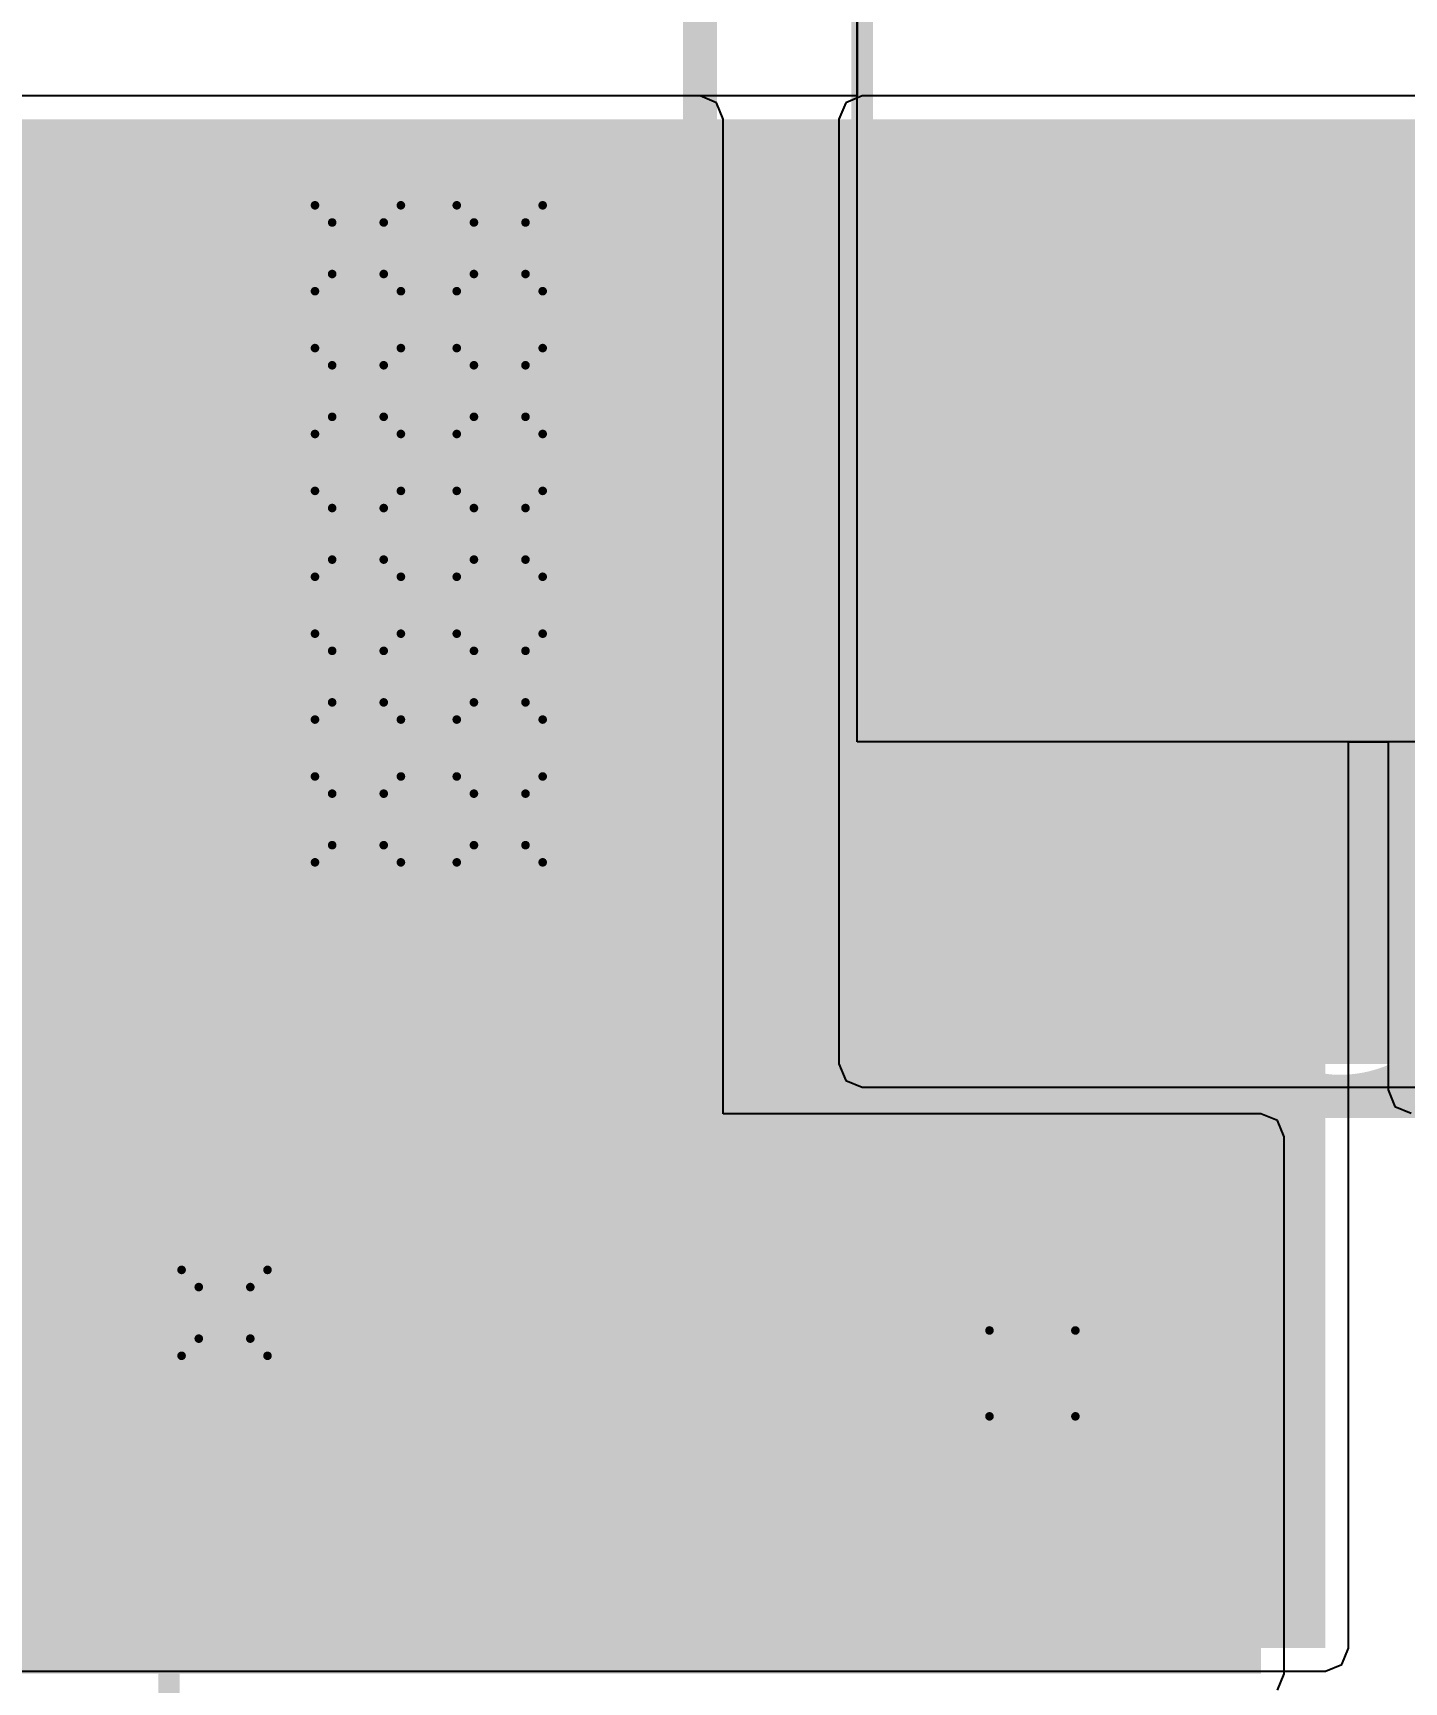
# Model space of a CAD drawing. Header units: inches. Extents: x -0.3 to 9.9, y -0.4 to 5.
# Drawn here: x 0.2132 to 0.5323, y 0.1761 to 0.5601 of the extents above; entities that cross this region are included whole.
import ezdxf

# ---------------------------------------------------------------- set-up
doc = ezdxf.new("R2010")
doc.units = ezdxf.units.IN
doc.header["$MEASUREMENT"] = 0
for name, color, linetype in [('Bottom Layer', 5, 'Continuous'), ('Bottom Solder', 6, 'Continuous'), ('Drill Drawing', 1, 'Continuous'), ('Multi-Layer', 9, 'Continuous'), ('Pad Holes', 156, 'Continuous'), ('Top Layer', 1, 'Continuous'), ('Top Overlay', 2, 'Continuous'), ('Top Paste', 8, 'Continuous'), ('Top Solder', 216, 'Continuous'), ('Via Holes', 16, 'Continuous')]:
    doc.layers.add(name, color=color, linetype=linetype)
doc.styles.add('Arial_Bold', font='', dxfattribs={"height": 0.2})
doc.styles.get('Arial_Bold').set_extended_font_data('Arial', bold=True)

# ---------------------------------------------------------------- blocks, each defined once
blk = doc.blocks.new('HA0200500000G_11')
at = {"layer": 'Bottom Layer'}
h = blk.add_hatch(color=5, dxfattribs=at)
edge = h.paths.add_edge_path()
edge.add_arc((-0.1, 0.15), 0.05118, 0, 360)
at = {"layer": 'Bottom Solder'}
h = blk.add_hatch(color=6, dxfattribs=at)
edge = h.paths.add_edge_path()
edge.add_arc((-0.1, 0.15), 0.05518, 0, 360)
at = {"layer": 'Multi-Layer'}
h = blk.add_hatch(color=9, dxfattribs=at)
edge = h.paths.add_edge_path()
edge.add_arc((-0.1, 0.15), 0.05118, 0, 360)
at = {"layer": 'Pad Holes'}
h = blk.add_hatch(color=7, dxfattribs=at)
edge = h.paths.add_edge_path()
edge.add_arc((-0.1, 0.15), 0.02559, 0, 360)
at = {"layer": 'Top Layer'}
h = blk.add_hatch(color=1, dxfattribs=at)
edge = h.paths.add_edge_path()
edge.add_arc((-0.1, 0.15), 0.05118, 0, 360)
at = {"layer": 'Top Solder'}
h = blk.add_hatch(color=216, dxfattribs=at)
edge = h.paths.add_edge_path()
edge.add_arc((-0.1, 0.15), 0.05518, 0, 360)
at = {"layer": 'Top Overlay'}
for points in [[(-0.301, 0.212, 0.005, 0.005, 0), (0.203, 0.212, 0.005, 0.005, 0)], [(-0.301, -0.21, 0.005, 0.005, 0), (-0.301, 0.212, 0.005, 0.005, 0)]]:
    blk.add_lwpolyline(points, format="xyseb", dxfattribs=at)
blk.add_lwpolyline([(-0.30225, 0.212, 0.0025, 0.0025, 1), (-0.29975, 0.212, 0.0025, 0.0025, 1)], format="xyseb", close=True, dxfattribs=at)
blk.add_lwpolyline([(-0.30225, 0.212, 0.0025, 0.0025, 1), (-0.29975, 0.212, 0.0025, 0.0025, 1)], format="xyseb", close=True, dxfattribs=at)
blk = doc.blocks.new('25SVPF47M_34')
at = {"layer": 'Top Layer'}
for points in [[(-0.04134, -0.0315), (-0.17913, -0.0315), (-0.17913, 0.0315), (-0.04134, 0.0315)], [(0.17913, -0.0315), (0.04134, -0.0315), (0.04134, 0.0315), (0.17913, 0.0315)]]:
    blk.add_hatch(color=1, dxfattribs=at).paths.add_polyline_path(points)
at = {"layer": 'Top Paste'}
for points in [[(-0.04134, -0.0315), (-0.17913, -0.0315), (-0.17913, 0.0315), (-0.04134, 0.0315)], [(0.17913, -0.0315), (0.04134, -0.0315), (0.04134, 0.0315), (0.17913, 0.0315)]]:
    blk.add_hatch(color=8, dxfattribs=at).paths.add_polyline_path(points)
at = {"layer": 'Top Solder'}
for points in [[(-0.03734, -0.0355), (-0.18313, -0.0355), (-0.18313, 0.0355), (-0.03734, 0.0355)], [(0.18313, -0.0355), (0.03734, -0.0355), (0.03734, 0.0355), (0.18313, 0.0355)]]:
    blk.add_hatch(color=216, dxfattribs=at).paths.add_polyline_path(points)
at = {"layer": 'Top Overlay'}
for points in [[(-0.09449, 0.13386, 0.00787, 0.00787, 0), (-0.13386, 0.09449, 0.00787, 0.00787, 0)], [(-0.09449, 0.13386, 0.00787, 0.00787, 0), (0.13386, 0.13386, 0.00787, 0.00787, 0)], [(0.13386, 0.13386, 0.00787, 0.00787, 0), (0.13386, 0.04626, 0.00787, 0.00787, 0)], [(-0.13386, 0.09449, 0.00787, 0.00787, 0), (-0.13386, 0.04626, 0.00787, 0.00787, 0)], [(-0.153, 0.064, 0.005, 0.005, 0), (-0.153, 0.043, 0.005, 0.005, 0)], [(-0.162, 0.053, 0.005, 0.005, 0), (-0.144, 0.053, 0.005, 0.005, 0)], [(-0.13386, -0.04626, 0.00787, 0.00787, 0), (-0.13386, -0.09449, 0.00787, 0.00787, 0)], [(0.13386, -0.04626, 0.00787, 0.00787, 0), (0.13386, -0.13386, 0.00787, 0.00787, 0)], [(-0.13386, -0.09449, 0.00787, 0.00787, 0), (-0.09449, -0.13386, 0.00787, 0.00787, 0)], [(-0.09449, -0.13386, 0.00787, 0.00787, 0), (0.13386, -0.13386, 0.00787, 0.00787, 0)]]:
    blk.add_lwpolyline(points, format="xyseb", dxfattribs=at)
for points in [[(-0.09646, 0.13386, 0.00394, 0.00394, 1), (-0.09252, 0.13386, 0.00394, 0.00394, 1)], [(-0.09646, 0.13386, 0.00394, 0.00394, 1), (-0.09252, 0.13386, 0.00394, 0.00394, 1)], [(0.13189, 0.13386, 0.00394, 0.00394, 1), (0.13583, 0.13386, 0.00394, 0.00394, 1)], [(0.13189, 0.13386, 0.00394, 0.00394, 1), (0.13583, 0.13386, 0.00394, 0.00394, 1)], [(-0.13583, 0.09449, 0.00394, 0.00394, 1), (-0.13189, 0.09449, 0.00394, 0.00394, 1)], [(-0.13583, 0.09449, 0.00394, 0.00394, 1), (-0.13189, 0.09449, 0.00394, 0.00394, 1)], [(-0.15425, 0.064, 0.0025, 0.0025, 1), (-0.15175, 0.064, 0.0025, 0.0025, 1)], [(-0.16325, 0.053, 0.0025, 0.0025, 1), (-0.16075, 0.053, 0.0025, 0.0025, 1)], [(-0.14525, 0.053, 0.0025, 0.0025, 1), (-0.14275, 0.053, 0.0025, 0.0025, 1)], [(-0.13583, 0.04626, 0.00394, 0.00394, 1), (-0.13189, 0.04626, 0.00394, 0.00394, 1)], [(0.13189, 0.04626, 0.00394, 0.00394, 1), (0.13583, 0.04626, 0.00394, 0.00394, 1)], [(-0.15425, 0.043, 0.0025, 0.0025, 1), (-0.15175, 0.043, 0.0025, 0.0025, 1)], [(-0.13583, -0.04626, 0.00394, 0.00394, 1), (-0.13189, -0.04626, 0.00394, 0.00394, 1)], [(0.13189, -0.04626, 0.00394, 0.00394, 1), (0.13583, -0.04626, 0.00394, 0.00394, 1)], [(-0.13583, -0.09449, 0.00394, 0.00394, 1), (-0.13189, -0.09449, 0.00394, 0.00394, 1)], [(-0.13583, -0.09449, 0.00394, 0.00394, 1), (-0.13189, -0.09449, 0.00394, 0.00394, 1)], [(-0.09646, -0.13386, 0.00394, 0.00394, 1), (-0.09252, -0.13386, 0.00394, 0.00394, 1)], [(-0.09646, -0.13386, 0.00394, 0.00394, 1), (-0.09252, -0.13386, 0.00394, 0.00394, 1)], [(0.13189, -0.13386, 0.00394, 0.00394, 1), (0.13583, -0.13386, 0.00394, 0.00394, 1)], [(0.13189, -0.13386, 0.00394, 0.00394, 1), (0.13583, -0.13386, 0.00394, 0.00394, 1)]]:
    blk.add_lwpolyline(points, format="xyseb", close=True, dxfattribs=at)
blk = doc.blocks.new('LED_0603_39')
at = {"layer": 'Top Layer'}
for points in [[(-0.03937, 0.01969), (-0.01969, 0.01969), (-0.01969, -0.01969), (-0.03937, -0.01969)], [(0.01969, 0.01969), (0.03937, 0.01969), (0.03937, -0.01969), (0.01969, -0.01969)]]:
    blk.add_hatch(color=1, dxfattribs=at).paths.add_polyline_path(points)
at = {"layer": 'Top Overlay'}
blk.add_hatch(color=2, dxfattribs=at).paths.add_polyline_path([(0.044, -0.026), (0.069, -0.026), (0.069, 0.026), (0.044, 0.026)])
at = {"layer": 'Top Paste'}
for points in [[(-0.03937, 0.01969), (-0.01969, 0.01969), (-0.01969, -0.01969), (-0.03937, -0.01969)], [(0.01969, 0.01969), (0.03937, 0.01969), (0.03937, -0.01969), (0.01969, -0.01969)]]:
    blk.add_hatch(color=8, dxfattribs=at).paths.add_polyline_path(points)
at = {"layer": 'Top Solder'}
for points in [[(-0.04337, 0.02369), (-0.01569, 0.02369), (-0.01569, -0.02369), (-0.04337, -0.02369)], [(0.01569, 0.02369), (0.04337, 0.02369), (0.04337, -0.02369), (0.01569, -0.02369)]]:
    blk.add_hatch(color=216, dxfattribs=at).paths.add_polyline_path(points)
at = {"layer": 'Top Overlay'}
for points in [[(-0.044, 0.024, 0.005, 0.005, 0), (-0.044, -0.024, 0.005, 0.005, 0)], [(-0.017, 0.024, 0.005, 0.005, 0), (-0.044, 0.024, 0.005, 0.005, 0)], [(0.044, 0.024, 0.005, 0.005, 0), (0.017, 0.024, 0.005, 0.005, 0)], [(0.044, 0.024, 0.005, 0.005, 0), (0.044, -0.024, 0.005, 0.005, 0)], [(-0.017, -0.024, 0.005, 0.005, 0), (-0.044, -0.024, 0.005, 0.005, 0)], [(0.044, -0.024, 0.005, 0.005, 0), (0.017, -0.024, 0.005, 0.005, 0)]]:
    blk.add_lwpolyline(points, format="xyseb", dxfattribs=at)
for points in [[(-0.04525, 0.024, 0.0025, 0.0025, 1), (-0.04275, 0.024, 0.0025, 0.0025, 1)], [(-0.04525, 0.024, 0.0025, 0.0025, 1), (-0.04275, 0.024, 0.0025, 0.0025, 1)], [(-0.01825, 0.024, 0.0025, 0.0025, 1), (-0.01575, 0.024, 0.0025, 0.0025, 1)], [(0.01575, 0.024, 0.0025, 0.0025, 1), (0.01825, 0.024, 0.0025, 0.0025, 1)], [(0.04275, 0.024, 0.0025, 0.0025, 1), (0.04525, 0.024, 0.0025, 0.0025, 1)], [(0.04275, 0.024, 0.0025, 0.0025, 1), (0.04525, 0.024, 0.0025, 0.0025, 1)], [(-0.04525, -0.024, 0.0025, 0.0025, 1), (-0.04275, -0.024, 0.0025, 0.0025, 1)], [(-0.04525, -0.024, 0.0025, 0.0025, 1), (-0.04275, -0.024, 0.0025, 0.0025, 1)], [(-0.01825, -0.024, 0.0025, 0.0025, 1), (-0.01575, -0.024, 0.0025, 0.0025, 1)], [(0.01575, -0.024, 0.0025, 0.0025, 1), (0.01825, -0.024, 0.0025, 0.0025, 1)], [(0.04275, -0.024, 0.0025, 0.0025, 1), (0.04525, -0.024, 0.0025, 0.0025, 1)], [(0.04275, -0.024, 0.0025, 0.0025, 1), (0.04525, -0.024, 0.0025, 0.0025, 1)]]:
    blk.add_lwpolyline(points, format="xyseb", close=True, dxfattribs=at)
at = {"layer": 'Top Overlay', "style": 'Arial_Bold'}
blk.add_text('LED1', height=0.06, rotation=-180, dxfattribs=at).set_placement((-0.04608, 0.02426))
blk = doc.blocks.new('SMRH74_220MT_120')
at = {"layer": 'Top Layer'}
for points in [[(-0.16535, 0.04921), (-0.08661, 0.04921), (-0.08661, -0.04921), (-0.16535, -0.04921)], [(0.08661, 0.04921), (0.16535, 0.04921), (0.16535, -0.04921), (0.08661, -0.04921)]]:
    blk.add_hatch(color=1, dxfattribs=at).paths.add_polyline_path(points)
at = {"layer": 'Top Paste'}
for points in [[(-0.16535, 0.04921), (-0.08661, 0.04921), (-0.08661, -0.04921), (-0.16535, -0.04921)], [(0.08661, 0.04921), (0.16535, 0.04921), (0.16535, -0.04921), (0.08661, -0.04921)]]:
    blk.add_hatch(color=8, dxfattribs=at).paths.add_polyline_path(points)
at = {"layer": 'Top Solder'}
for points in [[(-0.16935, 0.05321), (-0.08261, 0.05321), (-0.08261, -0.05321), (-0.16935, -0.05321)], [(0.08261, 0.05321), (0.16935, 0.05321), (0.16935, -0.05321), (0.08261, -0.05321)]]:
    blk.add_hatch(color=216, dxfattribs=at).paths.add_polyline_path(points)
at = {"layer": 'Top Overlay'}
for points in [[(-0.14764, 0.14764, 0.005, 0.005, 0), (-0.14764, 0.05736, 0.005, 0.005, 0)], [(-0.14764, 0.14764, 0.005, 0.005, 0), (0.14764, 0.14764, 0.005, 0.005, 0)], [(0.14764, 0.14764, 0.005, 0.005, 0), (0.14764, 0.05736, 0.005, 0.005, 0)], [(-0.14764, -0.05736, 0.005, 0.005, 0), (-0.14764, -0.14764, 0.005, 0.005, 0)], [(0.14764, -0.05736, 0.005, 0.005, 0), (0.14764, -0.14764, 0.005, 0.005, 0)], [(-0.14764, -0.14764, 0.005, 0.005, 0), (0.14764, -0.14764, 0.005, 0.005, 0)]]:
    blk.add_lwpolyline(points, format="xyseb", dxfattribs=at)
for points in [[(-0.14889, 0.14764, 0.0025, 0.0025, 1), (-0.14639, 0.14764, 0.0025, 0.0025, 1)], [(-0.14889, 0.14764, 0.0025, 0.0025, 1), (-0.14639, 0.14764, 0.0025, 0.0025, 1)], [(0.14639, 0.14764, 0.0025, 0.0025, 1), (0.14889, 0.14764, 0.0025, 0.0025, 1)], [(0.14639, 0.14764, 0.0025, 0.0025, 1), (0.14889, 0.14764, 0.0025, 0.0025, 1)], [(-0.14889, 0.05736, 0.0025, 0.0025, 1), (-0.14639, 0.05736, 0.0025, 0.0025, 1)], [(0.14639, 0.05736, 0.0025, 0.0025, 1), (0.14889, 0.05736, 0.0025, 0.0025, 1)], [(-0.14889, -0.05736, 0.0025, 0.0025, 1), (-0.14639, -0.05736, 0.0025, 0.0025, 1)], [(0.14639, -0.05736, 0.0025, 0.0025, 1), (0.14889, -0.05736, 0.0025, 0.0025, 1)], [(-0.14889, -0.14764, 0.0025, 0.0025, 1), (-0.14639, -0.14764, 0.0025, 0.0025, 1)], [(-0.14889, -0.14764, 0.0025, 0.0025, 1), (-0.14639, -0.14764, 0.0025, 0.0025, 1)], [(0.14639, -0.14764, 0.0025, 0.0025, 1), (0.14889, -0.14764, 0.0025, 0.0025, 1)], [(0.14639, -0.14764, 0.0025, 0.0025, 1), (0.14889, -0.14764, 0.0025, 0.0025, 1)]]:
    blk.add_lwpolyline(points, format="xyseb", close=True, dxfattribs=at)

msp = doc.modelspace()

# ---------------------------------------------------------------- hatches: boundary and pattern name
at = {"layer": 'Bottom Layer'}
for points in [[(0.05382, 0.29695), (0.31482, 0.29695), (0.31482, 0.54), (0.05382, 0.54)], [(0.14782, 0.41695), (0.78082, 0.41695), (0.78082, 0.54), (0.14782, 0.54)], [(0.05382, 0.184), (0.514, 0.184), (0.514, 0.42195), (0.05382, 0.42195)]]:
    msp.add_hatch(color=5, dxfattribs=at).paths.add_polyline_path(points)
h = msp.add_hatch(color=5, dxfattribs=at)
edge = h.paths.add_edge_path()
edge.add_arc((0.28882, 0.50995), 0.01181, 0, 360)
h = msp.add_hatch(color=5, dxfattribs=at)
edge = h.paths.add_edge_path()
edge.add_arc((0.32182, 0.50995), 0.01181, 0, 360)
h = msp.add_hatch(color=5, dxfattribs=at)
edge = h.paths.add_edge_path()
edge.add_arc((0.28882, 0.4767), 0.01181, 0, 360)
h = msp.add_hatch(color=5, dxfattribs=at)
edge = h.paths.add_edge_path()
edge.add_arc((0.32182, 0.4767), 0.01181, 0, 360)
h = msp.add_hatch(color=5, dxfattribs=at)
edge = h.paths.add_edge_path()
edge.add_arc((0.28882, 0.44345), 0.01181, 0, 360)
h = msp.add_hatch(color=5, dxfattribs=at)
edge = h.paths.add_edge_path()
edge.add_arc((0.32182, 0.44345), 0.01181, 0, 360)
h = msp.add_hatch(color=5, dxfattribs=at)
edge = h.paths.add_edge_path()
edge.add_arc((0.28882, 0.4102), 0.01181, 0, 360)
h = msp.add_hatch(color=5, dxfattribs=at)
edge = h.paths.add_edge_path()
edge.add_arc((0.32182, 0.4102), 0.01181, 0, 360)
h = msp.add_hatch(color=5, dxfattribs=at)
edge = h.paths.add_edge_path()
edge.add_arc((0.28882, 0.37695), 0.01181, 0, 360)
h = msp.add_hatch(color=5, dxfattribs=at)
edge = h.paths.add_edge_path()
edge.add_arc((0.32182, 0.37695), 0.01181, 0, 360)
h = msp.add_hatch(color=5, dxfattribs=at)
edge = h.paths.add_edge_path()
edge.add_arc((0.25777, 0.26205), 0.01181, 0, 360)
at = {"layer": 'Bottom Solder'}
h = msp.add_hatch(color=6, dxfattribs=at)
edge = h.paths.add_edge_path()
edge.add_arc((0.28882, 0.50995), 0.00591, 0, 360)
h = msp.add_hatch(color=6, dxfattribs=at)
edge = h.paths.add_edge_path()
edge.add_arc((0.32182, 0.50995), 0.00591, 0, 360)
h = msp.add_hatch(color=6, dxfattribs=at)
edge = h.paths.add_edge_path()
edge.add_arc((0.28882, 0.4767), 0.00591, 0, 360)
h = msp.add_hatch(color=6, dxfattribs=at)
edge = h.paths.add_edge_path()
edge.add_arc((0.32182, 0.4767), 0.00591, 0, 360)
h = msp.add_hatch(color=6, dxfattribs=at)
edge = h.paths.add_edge_path()
edge.add_arc((0.28882, 0.44345), 0.00591, 0, 360)
h = msp.add_hatch(color=6, dxfattribs=at)
edge = h.paths.add_edge_path()
edge.add_arc((0.32182, 0.44345), 0.00591, 0, 360)
h = msp.add_hatch(color=6, dxfattribs=at)
edge = h.paths.add_edge_path()
edge.add_arc((0.28882, 0.4102), 0.00591, 0, 360)
h = msp.add_hatch(color=6, dxfattribs=at)
edge = h.paths.add_edge_path()
edge.add_arc((0.32182, 0.4102), 0.00591, 0, 360)
h = msp.add_hatch(color=6, dxfattribs=at)
edge = h.paths.add_edge_path()
edge.add_arc((0.28882, 0.37695), 0.00591, 0, 360)
h = msp.add_hatch(color=6, dxfattribs=at)
edge = h.paths.add_edge_path()
edge.add_arc((0.32182, 0.37695), 0.00591, 0, 360)
h = msp.add_hatch(color=6, dxfattribs=at)
edge = h.paths.add_edge_path()
edge.add_arc((0.25777, 0.26205), 0.00591, 0, 360)
at = {"layer": 'Top Layer'}
for points in [[(0.091, 0.224), (0.36844, 0.224), (0.36844, 0.54), (0.091, 0.54)], [(0.40618, 0.32), (0.703, 0.32), (0.703, 0.54), (0.40618, 0.54)], [(-0.03, 0.178), (0.499, 0.178), (0.499, 0.303), (-0.03, 0.303)]]:
    msp.add_hatch(color=1, dxfattribs=at).paths.add_polyline_path(points)
h = msp.add_hatch(color=1, dxfattribs=at)
edge = h.paths.add_edge_path()
edge.add_arc((0.28882, 0.50995), 0.01181, 0, 360)
h = msp.add_hatch(color=1, dxfattribs=at)
edge = h.paths.add_edge_path()
edge.add_arc((0.32182, 0.50995), 0.01181, 0, 360)
h = msp.add_hatch(color=1, dxfattribs=at)
edge = h.paths.add_edge_path()
edge.add_arc((0.28882, 0.4767), 0.01181, 0, 360)
h = msp.add_hatch(color=1, dxfattribs=at)
edge = h.paths.add_edge_path()
edge.add_arc((0.32182, 0.4767), 0.01181, 0, 360)
h = msp.add_hatch(color=1, dxfattribs=at)
edge = h.paths.add_edge_path()
edge.add_arc((0.28882, 0.44345), 0.01181, 0, 360)
h = msp.add_hatch(color=1, dxfattribs=at)
edge = h.paths.add_edge_path()
edge.add_arc((0.32182, 0.44345), 0.01181, 0, 360)
h = msp.add_hatch(color=1, dxfattribs=at)
edge = h.paths.add_edge_path()
edge.add_arc((0.28882, 0.4102), 0.01181, 0, 360)
h = msp.add_hatch(color=1, dxfattribs=at)
edge = h.paths.add_edge_path()
edge.add_arc((0.32182, 0.4102), 0.01181, 0, 360)
h = msp.add_hatch(color=1, dxfattribs=at)
edge = h.paths.add_edge_path()
edge.add_arc((0.28882, 0.37695), 0.01181, 0, 360)
h = msp.add_hatch(color=1, dxfattribs=at)
edge = h.paths.add_edge_path()
edge.add_arc((0.32182, 0.37695), 0.01181, 0, 360)
h = msp.add_hatch(color=1, dxfattribs=at)
edge = h.paths.add_edge_path()
edge.add_arc((0.25777, 0.26205), 0.01181, 0, 360)
at = {"layer": 'Top Solder'}
h = msp.add_hatch(color=216, dxfattribs=at)
edge = h.paths.add_edge_path()
edge.add_arc((0.28882, 0.50995), 0.00591, 0, 360)
h = msp.add_hatch(color=216, dxfattribs=at)
edge = h.paths.add_edge_path()
edge.add_arc((0.32182, 0.50995), 0.00591, 0, 360)
h = msp.add_hatch(color=216, dxfattribs=at)
edge = h.paths.add_edge_path()
edge.add_arc((0.28882, 0.4767), 0.00591, 0, 360)
h = msp.add_hatch(color=216, dxfattribs=at)
edge = h.paths.add_edge_path()
edge.add_arc((0.32182, 0.4767), 0.00591, 0, 360)
h = msp.add_hatch(color=216, dxfattribs=at)
edge = h.paths.add_edge_path()
edge.add_arc((0.28882, 0.44345), 0.00591, 0, 360)
h = msp.add_hatch(color=216, dxfattribs=at)
edge = h.paths.add_edge_path()
edge.add_arc((0.32182, 0.44345), 0.00591, 0, 360)
h = msp.add_hatch(color=216, dxfattribs=at)
edge = h.paths.add_edge_path()
edge.add_arc((0.28882, 0.4102), 0.00591, 0, 360)
h = msp.add_hatch(color=216, dxfattribs=at)
edge = h.paths.add_edge_path()
edge.add_arc((0.32182, 0.4102), 0.00591, 0, 360)
h = msp.add_hatch(color=216, dxfattribs=at)
edge = h.paths.add_edge_path()
edge.add_arc((0.28882, 0.37695), 0.00591, 0, 360)
h = msp.add_hatch(color=216, dxfattribs=at)
edge = h.paths.add_edge_path()
edge.add_arc((0.32182, 0.37695), 0.00591, 0, 360)
h = msp.add_hatch(color=216, dxfattribs=at)
edge = h.paths.add_edge_path()
edge.add_arc((0.25777, 0.26205), 0.00591, 0, 360)
at = {"layer": 'Via Holes'}
h = msp.add_hatch(color=7, dxfattribs=at)
edge = h.paths.add_edge_path()
edge.add_arc((0.28882, 0.50995), 0.00591, 0, 360)
h = msp.add_hatch(color=7, dxfattribs=at)
edge = h.paths.add_edge_path()
edge.add_arc((0.32182, 0.50995), 0.00591, 0, 360)
h = msp.add_hatch(color=7, dxfattribs=at)
edge = h.paths.add_edge_path()
edge.add_arc((0.28882, 0.4767), 0.00591, 0, 360)
h = msp.add_hatch(color=7, dxfattribs=at)
edge = h.paths.add_edge_path()
edge.add_arc((0.32182, 0.4767), 0.00591, 0, 360)
h = msp.add_hatch(color=7, dxfattribs=at)
edge = h.paths.add_edge_path()
edge.add_arc((0.28882, 0.44345), 0.00591, 0, 360)
h = msp.add_hatch(color=7, dxfattribs=at)
edge = h.paths.add_edge_path()
edge.add_arc((0.32182, 0.44345), 0.00591, 0, 360)
h = msp.add_hatch(color=7, dxfattribs=at)
edge = h.paths.add_edge_path()
edge.add_arc((0.28882, 0.4102), 0.00591, 0, 360)
h = msp.add_hatch(color=7, dxfattribs=at)
edge = h.paths.add_edge_path()
edge.add_arc((0.32182, 0.4102), 0.00591, 0, 360)
h = msp.add_hatch(color=7, dxfattribs=at)
edge = h.paths.add_edge_path()
edge.add_arc((0.28882, 0.37695), 0.00591, 0, 360)
h = msp.add_hatch(color=7, dxfattribs=at)
edge = h.paths.add_edge_path()
edge.add_arc((0.32182, 0.37695), 0.00591, 0, 360)
h = msp.add_hatch(color=7, dxfattribs=at)
edge = h.paths.add_edge_path()
edge.add_arc((0.25777, 0.26205), 0.00591, 0, 360)

# ---------------------------------------------------------------- linework, layer by layer
at = {"layer": 'Bottom Layer'}
for p, q in [((0.405, 0.395), (0.405, 0.699)), ((0.405, 0.69484), (0.405, 0.54541)), ((0.405, 0.54541), (0.05382, 0.54541)), ((0.705, 0.395), (0.405, 0.395)), ((0.51941, 0.184), (0.51941, 0.395)), ((0.51941, 0.395), (0.52859, 0.395)), ((0.52859, 0.395), (0.52859, 0.31395)), ((0.52859, 0.31395), (0.53017, 0.31012)), ((0.53017, 0.31012), (0.534, 0.30854)), ((0.51783, 0.18017), (0.51941, 0.184)), ((0.05382, 0.17859), (0.514, 0.17859)), ((0.514, 0.17859), (0.51783, 0.18017))]:
    msp.add_line(p, q, dxfattribs=at)
for points in [[(0.24272, 0.262, 0.05, 0.05, 0), (0.25677, 0.24795, 0.05, 0.05, 0)], [(0.25677, 0.24795, 0.05, 0.05, 0), (0.44382, 0.24795, 0.05, 0.05, 0)], [(0.44382, 0.24795, 0.05, 0.05, 0), (0.44482, 0.24695, 0.05, 0.05, 0)], [(0.44482, 0.24695, 0.04, 0.04, 0), (0.44582, 0.24795, 0.04, 0.04, 0)]]:
    msp.add_lwpolyline(points, format="xyseb", dxfattribs=at)
for points in [[(0.23022, 0.262, 0.025, 0.025, 1), (0.25522, 0.262, 0.025, 0.025, 1)], [(0.24427, 0.24795, 0.025, 0.025, 1), (0.26927, 0.24795, 0.025, 0.025, 1)], [(0.24427, 0.24795, 0.025, 0.025, 1), (0.26927, 0.24795, 0.025, 0.025, 1)], [(0.43132, 0.24795, 0.025, 0.025, 1), (0.45632, 0.24795, 0.025, 0.025, 1)], [(0.43132, 0.24795, 0.025, 0.025, 1), (0.45632, 0.24795, 0.025, 0.025, 1)], [(0.43232, 0.24695, 0.025, 0.025, 1), (0.45732, 0.24695, 0.025, 0.025, 1)], [(0.43482, 0.24695, 0.02, 0.02, 1), (0.45482, 0.24695, 0.02, 0.02, 1)], [(0.43582, 0.24795, 0.02, 0.02, 1), (0.45582, 0.24795, 0.02, 0.02, 1)]]:
    msp.add_lwpolyline(points, format="xyseb", close=True, dxfattribs=at)
at = {"layer": 'Drill Drawing'}
for points in [[(0.27882, 0.51995, 0.002, 0.002, 0), (0.29882, 0.51995, 0.002, 0.002, 0)], [(0.27882, 0.49995, 0.002, 0.002, 0), (0.27882, 0.51995, 0.002, 0.002, 0)], [(0.29882, 0.49995, 0.002, 0.002, 0), (0.29882, 0.51995, 0.002, 0.002, 0)], [(0.31182, 0.51995, 0.002, 0.002, 0), (0.33182, 0.51995, 0.002, 0.002, 0)], [(0.31182, 0.49995, 0.002, 0.002, 0), (0.31182, 0.51995, 0.002, 0.002, 0)], [(0.33182, 0.49995, 0.002, 0.002, 0), (0.33182, 0.51995, 0.002, 0.002, 0)], [(0.28282, 0.51595, 0.002, 0.002, 0), (0.29482, 0.51595, 0.002, 0.002, 0)], [(0.28282, 0.50395, 0.002, 0.002, 0), (0.28282, 0.51595, 0.002, 0.002, 0)], [(0.29482, 0.50395, 0.002, 0.002, 0), (0.29482, 0.51595, 0.002, 0.002, 0)], [(0.31582, 0.51595, 0.002, 0.002, 0), (0.32782, 0.51595, 0.002, 0.002, 0)], [(0.31582, 0.50395, 0.002, 0.002, 0), (0.31582, 0.51595, 0.002, 0.002, 0)], [(0.32782, 0.50395, 0.002, 0.002, 0), (0.32782, 0.51595, 0.002, 0.002, 0)], [(0.28282, 0.50395, 0.002, 0.002, 0), (0.29482, 0.50395, 0.002, 0.002, 0)], [(0.31582, 0.50395, 0.002, 0.002, 0), (0.32782, 0.50395, 0.002, 0.002, 0)], [(0.27882, 0.49995, 0.002, 0.002, 0), (0.29882, 0.49995, 0.002, 0.002, 0)], [(0.31182, 0.49995, 0.002, 0.002, 0), (0.33182, 0.49995, 0.002, 0.002, 0)], [(0.27882, 0.4867, 0.002, 0.002, 0), (0.29882, 0.4867, 0.002, 0.002, 0)], [(0.27882, 0.4667, 0.002, 0.002, 0), (0.27882, 0.4867, 0.002, 0.002, 0)], [(0.29882, 0.4667, 0.002, 0.002, 0), (0.29882, 0.4867, 0.002, 0.002, 0)], [(0.31182, 0.4867, 0.002, 0.002, 0), (0.33182, 0.4867, 0.002, 0.002, 0)], [(0.31182, 0.4667, 0.002, 0.002, 0), (0.31182, 0.4867, 0.002, 0.002, 0)], [(0.33182, 0.4667, 0.002, 0.002, 0), (0.33182, 0.4867, 0.002, 0.002, 0)], [(0.28282, 0.4827, 0.002, 0.002, 0), (0.29482, 0.4827, 0.002, 0.002, 0)], [(0.28282, 0.4707, 0.002, 0.002, 0), (0.28282, 0.4827, 0.002, 0.002, 0)], [(0.29482, 0.4707, 0.002, 0.002, 0), (0.29482, 0.4827, 0.002, 0.002, 0)], [(0.31582, 0.4827, 0.002, 0.002, 0), (0.32782, 0.4827, 0.002, 0.002, 0)], [(0.31582, 0.4707, 0.002, 0.002, 0), (0.31582, 0.4827, 0.002, 0.002, 0)], [(0.32782, 0.4707, 0.002, 0.002, 0), (0.32782, 0.4827, 0.002, 0.002, 0)], [(0.28282, 0.4707, 0.002, 0.002, 0), (0.29482, 0.4707, 0.002, 0.002, 0)], [(0.31582, 0.4707, 0.002, 0.002, 0), (0.32782, 0.4707, 0.002, 0.002, 0)], [(0.27882, 0.4667, 0.002, 0.002, 0), (0.29882, 0.4667, 0.002, 0.002, 0)], [(0.31182, 0.4667, 0.002, 0.002, 0), (0.33182, 0.4667, 0.002, 0.002, 0)], [(0.27882, 0.45345, 0.002, 0.002, 0), (0.29882, 0.45345, 0.002, 0.002, 0)], [(0.27882, 0.43345, 0.002, 0.002, 0), (0.27882, 0.45345, 0.002, 0.002, 0)], [(0.29882, 0.43345, 0.002, 0.002, 0), (0.29882, 0.45345, 0.002, 0.002, 0)], [(0.31182, 0.45345, 0.002, 0.002, 0), (0.33182, 0.45345, 0.002, 0.002, 0)], [(0.31182, 0.43345, 0.002, 0.002, 0), (0.31182, 0.45345, 0.002, 0.002, 0)], [(0.33182, 0.43345, 0.002, 0.002, 0), (0.33182, 0.45345, 0.002, 0.002, 0)], [(0.28282, 0.44945, 0.002, 0.002, 0), (0.29482, 0.44945, 0.002, 0.002, 0)], [(0.28282, 0.43745, 0.002, 0.002, 0), (0.28282, 0.44945, 0.002, 0.002, 0)], [(0.29482, 0.43745, 0.002, 0.002, 0), (0.29482, 0.44945, 0.002, 0.002, 0)], [(0.31582, 0.44945, 0.002, 0.002, 0), (0.32782, 0.44945, 0.002, 0.002, 0)], [(0.31582, 0.43745, 0.002, 0.002, 0), (0.31582, 0.44945, 0.002, 0.002, 0)], [(0.32782, 0.43745, 0.002, 0.002, 0), (0.32782, 0.44945, 0.002, 0.002, 0)], [(0.28282, 0.43745, 0.002, 0.002, 0), (0.29482, 0.43745, 0.002, 0.002, 0)], [(0.31582, 0.43745, 0.002, 0.002, 0), (0.32782, 0.43745, 0.002, 0.002, 0)], [(0.27882, 0.43345, 0.002, 0.002, 0), (0.29882, 0.43345, 0.002, 0.002, 0)], [(0.31182, 0.43345, 0.002, 0.002, 0), (0.33182, 0.43345, 0.002, 0.002, 0)], [(0.27882, 0.4202, 0.002, 0.002, 0), (0.29882, 0.4202, 0.002, 0.002, 0)], [(0.27882, 0.4002, 0.002, 0.002, 0), (0.27882, 0.4202, 0.002, 0.002, 0)], [(0.29882, 0.4002, 0.002, 0.002, 0), (0.29882, 0.4202, 0.002, 0.002, 0)], [(0.31182, 0.4202, 0.002, 0.002, 0), (0.33182, 0.4202, 0.002, 0.002, 0)], [(0.31182, 0.4002, 0.002, 0.002, 0), (0.31182, 0.4202, 0.002, 0.002, 0)], [(0.33182, 0.4002, 0.002, 0.002, 0), (0.33182, 0.4202, 0.002, 0.002, 0)], [(0.28282, 0.4162, 0.002, 0.002, 0), (0.29482, 0.4162, 0.002, 0.002, 0)], [(0.28282, 0.4042, 0.002, 0.002, 0), (0.28282, 0.4162, 0.002, 0.002, 0)], [(0.29482, 0.4042, 0.002, 0.002, 0), (0.29482, 0.4162, 0.002, 0.002, 0)], [(0.31582, 0.4162, 0.002, 0.002, 0), (0.32782, 0.4162, 0.002, 0.002, 0)], [(0.31582, 0.4042, 0.002, 0.002, 0), (0.31582, 0.4162, 0.002, 0.002, 0)], [(0.32782, 0.4042, 0.002, 0.002, 0), (0.32782, 0.4162, 0.002, 0.002, 0)], [(0.28282, 0.4042, 0.002, 0.002, 0), (0.29482, 0.4042, 0.002, 0.002, 0)], [(0.31582, 0.4042, 0.002, 0.002, 0), (0.32782, 0.4042, 0.002, 0.002, 0)], [(0.27882, 0.4002, 0.002, 0.002, 0), (0.29882, 0.4002, 0.002, 0.002, 0)], [(0.31182, 0.4002, 0.002, 0.002, 0), (0.33182, 0.4002, 0.002, 0.002, 0)], [(0.27882, 0.38695, 0.002, 0.002, 0), (0.29882, 0.38695, 0.002, 0.002, 0)], [(0.27882, 0.36695, 0.002, 0.002, 0), (0.27882, 0.38695, 0.002, 0.002, 0)], [(0.29882, 0.36695, 0.002, 0.002, 0), (0.29882, 0.38695, 0.002, 0.002, 0)], [(0.31182, 0.38695, 0.002, 0.002, 0), (0.33182, 0.38695, 0.002, 0.002, 0)], [(0.31182, 0.36695, 0.002, 0.002, 0), (0.31182, 0.38695, 0.002, 0.002, 0)], [(0.33182, 0.36695, 0.002, 0.002, 0), (0.33182, 0.38695, 0.002, 0.002, 0)], [(0.28282, 0.38295, 0.002, 0.002, 0), (0.29482, 0.38295, 0.002, 0.002, 0)], [(0.28282, 0.37095, 0.002, 0.002, 0), (0.28282, 0.38295, 0.002, 0.002, 0)], [(0.29482, 0.37095, 0.002, 0.002, 0), (0.29482, 0.38295, 0.002, 0.002, 0)], [(0.31582, 0.38295, 0.002, 0.002, 0), (0.32782, 0.38295, 0.002, 0.002, 0)], [(0.31582, 0.37095, 0.002, 0.002, 0), (0.31582, 0.38295, 0.002, 0.002, 0)], [(0.32782, 0.37095, 0.002, 0.002, 0), (0.32782, 0.38295, 0.002, 0.002, 0)], [(0.28282, 0.37095, 0.002, 0.002, 0), (0.29482, 0.37095, 0.002, 0.002, 0)], [(0.31582, 0.37095, 0.002, 0.002, 0), (0.32782, 0.37095, 0.002, 0.002, 0)], [(0.27882, 0.36695, 0.002, 0.002, 0), (0.29882, 0.36695, 0.002, 0.002, 0)], [(0.31182, 0.36695, 0.002, 0.002, 0), (0.33182, 0.36695, 0.002, 0.002, 0)], [(0.24777, 0.27205, 0.002, 0.002, 0), (0.26777, 0.27205, 0.002, 0.002, 0)], [(0.24777, 0.25205, 0.002, 0.002, 0), (0.24777, 0.27205, 0.002, 0.002, 0)], [(0.26777, 0.25205, 0.002, 0.002, 0), (0.26777, 0.27205, 0.002, 0.002, 0)], [(0.25177, 0.26805, 0.002, 0.002, 0), (0.26377, 0.26805, 0.002, 0.002, 0)], [(0.25177, 0.25605, 0.002, 0.002, 0), (0.25177, 0.26805, 0.002, 0.002, 0)], [(0.26377, 0.25605, 0.002, 0.002, 0), (0.26377, 0.26805, 0.002, 0.002, 0)], [(0.43582, 0.25795, 0.002, 0.002, 0), (0.45582, 0.25795, 0.002, 0.002, 0)], [(0.43582, 0.23795, 0.002, 0.002, 0), (0.43582, 0.25795, 0.002, 0.002, 0)], [(0.45582, 0.23795, 0.002, 0.002, 0), (0.45582, 0.25795, 0.002, 0.002, 0)], [(0.25177, 0.25605, 0.002, 0.002, 0), (0.26377, 0.25605, 0.002, 0.002, 0)], [(0.24777, 0.25205, 0.002, 0.002, 0), (0.26777, 0.25205, 0.002, 0.002, 0)], [(0.43582, 0.23795, 0.002, 0.002, 0), (0.45582, 0.23795, 0.002, 0.002, 0)]]:
    msp.add_lwpolyline(points, format="xyseb", dxfattribs=at)
for points in [[(0.27832, 0.51995, 0.001, 0.001, 1), (0.27932, 0.51995, 0.001, 0.001, 1)], [(0.27832, 0.51995, 0.001, 0.001, 1), (0.27932, 0.51995, 0.001, 0.001, 1)], [(0.29832, 0.51995, 0.001, 0.001, 1), (0.29932, 0.51995, 0.001, 0.001, 1)], [(0.29832, 0.51995, 0.001, 0.001, 1), (0.29932, 0.51995, 0.001, 0.001, 1)], [(0.31132, 0.51995, 0.001, 0.001, 1), (0.31232, 0.51995, 0.001, 0.001, 1)], [(0.31132, 0.51995, 0.001, 0.001, 1), (0.31232, 0.51995, 0.001, 0.001, 1)], [(0.33132, 0.51995, 0.001, 0.001, 1), (0.33232, 0.51995, 0.001, 0.001, 1)], [(0.33132, 0.51995, 0.001, 0.001, 1), (0.33232, 0.51995, 0.001, 0.001, 1)], [(0.28232, 0.51595, 0.001, 0.001, 1), (0.28332, 0.51595, 0.001, 0.001, 1)], [(0.28232, 0.51595, 0.001, 0.001, 1), (0.28332, 0.51595, 0.001, 0.001, 1)], [(0.29432, 0.51595, 0.001, 0.001, 1), (0.29532, 0.51595, 0.001, 0.001, 1)], [(0.29432, 0.51595, 0.001, 0.001, 1), (0.29532, 0.51595, 0.001, 0.001, 1)], [(0.31532, 0.51595, 0.001, 0.001, 1), (0.31632, 0.51595, 0.001, 0.001, 1)], [(0.31532, 0.51595, 0.001, 0.001, 1), (0.31632, 0.51595, 0.001, 0.001, 1)], [(0.32732, 0.51595, 0.001, 0.001, 1), (0.32832, 0.51595, 0.001, 0.001, 1)], [(0.32732, 0.51595, 0.001, 0.001, 1), (0.32832, 0.51595, 0.001, 0.001, 1)], [(0.28232, 0.50395, 0.001, 0.001, 1), (0.28332, 0.50395, 0.001, 0.001, 1)], [(0.28232, 0.50395, 0.001, 0.001, 1), (0.28332, 0.50395, 0.001, 0.001, 1)], [(0.29432, 0.50395, 0.001, 0.001, 1), (0.29532, 0.50395, 0.001, 0.001, 1)], [(0.29432, 0.50395, 0.001, 0.001, 1), (0.29532, 0.50395, 0.001, 0.001, 1)], [(0.31532, 0.50395, 0.001, 0.001, 1), (0.31632, 0.50395, 0.001, 0.001, 1)], [(0.31532, 0.50395, 0.001, 0.001, 1), (0.31632, 0.50395, 0.001, 0.001, 1)], [(0.32732, 0.50395, 0.001, 0.001, 1), (0.32832, 0.50395, 0.001, 0.001, 1)], [(0.32732, 0.50395, 0.001, 0.001, 1), (0.32832, 0.50395, 0.001, 0.001, 1)], [(0.27832, 0.49995, 0.001, 0.001, 1), (0.27932, 0.49995, 0.001, 0.001, 1)], [(0.27832, 0.49995, 0.001, 0.001, 1), (0.27932, 0.49995, 0.001, 0.001, 1)], [(0.29832, 0.49995, 0.001, 0.001, 1), (0.29932, 0.49995, 0.001, 0.001, 1)], [(0.29832, 0.49995, 0.001, 0.001, 1), (0.29932, 0.49995, 0.001, 0.001, 1)], [(0.31132, 0.49995, 0.001, 0.001, 1), (0.31232, 0.49995, 0.001, 0.001, 1)], [(0.31132, 0.49995, 0.001, 0.001, 1), (0.31232, 0.49995, 0.001, 0.001, 1)], [(0.33132, 0.49995, 0.001, 0.001, 1), (0.33232, 0.49995, 0.001, 0.001, 1)], [(0.33132, 0.49995, 0.001, 0.001, 1), (0.33232, 0.49995, 0.001, 0.001, 1)], [(0.27832, 0.4867, 0.001, 0.001, 1), (0.27932, 0.4867, 0.001, 0.001, 1)], [(0.27832, 0.4867, 0.001, 0.001, 1), (0.27932, 0.4867, 0.001, 0.001, 1)], [(0.29832, 0.4867, 0.001, 0.001, 1), (0.29932, 0.4867, 0.001, 0.001, 1)], [(0.29832, 0.4867, 0.001, 0.001, 1), (0.29932, 0.4867, 0.001, 0.001, 1)], [(0.31132, 0.4867, 0.001, 0.001, 1), (0.31232, 0.4867, 0.001, 0.001, 1)], [(0.31132, 0.4867, 0.001, 0.001, 1), (0.31232, 0.4867, 0.001, 0.001, 1)], [(0.33132, 0.4867, 0.001, 0.001, 1), (0.33232, 0.4867, 0.001, 0.001, 1)], [(0.33132, 0.4867, 0.001, 0.001, 1), (0.33232, 0.4867, 0.001, 0.001, 1)], [(0.28232, 0.4827, 0.001, 0.001, 1), (0.28332, 0.4827, 0.001, 0.001, 1)], [(0.28232, 0.4827, 0.001, 0.001, 1), (0.28332, 0.4827, 0.001, 0.001, 1)], [(0.29432, 0.4827, 0.001, 0.001, 1), (0.29532, 0.4827, 0.001, 0.001, 1)], [(0.29432, 0.4827, 0.001, 0.001, 1), (0.29532, 0.4827, 0.001, 0.001, 1)], [(0.31532, 0.4827, 0.001, 0.001, 1), (0.31632, 0.4827, 0.001, 0.001, 1)], [(0.31532, 0.4827, 0.001, 0.001, 1), (0.31632, 0.4827, 0.001, 0.001, 1)], [(0.32732, 0.4827, 0.001, 0.001, 1), (0.32832, 0.4827, 0.001, 0.001, 1)], [(0.32732, 0.4827, 0.001, 0.001, 1), (0.32832, 0.4827, 0.001, 0.001, 1)], [(0.28232, 0.4707, 0.001, 0.001, 1), (0.28332, 0.4707, 0.001, 0.001, 1)], [(0.28232, 0.4707, 0.001, 0.001, 1), (0.28332, 0.4707, 0.001, 0.001, 1)], [(0.29432, 0.4707, 0.001, 0.001, 1), (0.29532, 0.4707, 0.001, 0.001, 1)], [(0.29432, 0.4707, 0.001, 0.001, 1), (0.29532, 0.4707, 0.001, 0.001, 1)], [(0.31532, 0.4707, 0.001, 0.001, 1), (0.31632, 0.4707, 0.001, 0.001, 1)], [(0.31532, 0.4707, 0.001, 0.001, 1), (0.31632, 0.4707, 0.001, 0.001, 1)], [(0.32732, 0.4707, 0.001, 0.001, 1), (0.32832, 0.4707, 0.001, 0.001, 1)], [(0.32732, 0.4707, 0.001, 0.001, 1), (0.32832, 0.4707, 0.001, 0.001, 1)], [(0.27832, 0.4667, 0.001, 0.001, 1), (0.27932, 0.4667, 0.001, 0.001, 1)], [(0.27832, 0.4667, 0.001, 0.001, 1), (0.27932, 0.4667, 0.001, 0.001, 1)], [(0.29832, 0.4667, 0.001, 0.001, 1), (0.29932, 0.4667, 0.001, 0.001, 1)], [(0.29832, 0.4667, 0.001, 0.001, 1), (0.29932, 0.4667, 0.001, 0.001, 1)], [(0.31132, 0.4667, 0.001, 0.001, 1), (0.31232, 0.4667, 0.001, 0.001, 1)], [(0.31132, 0.4667, 0.001, 0.001, 1), (0.31232, 0.4667, 0.001, 0.001, 1)], [(0.33132, 0.4667, 0.001, 0.001, 1), (0.33232, 0.4667, 0.001, 0.001, 1)], [(0.33132, 0.4667, 0.001, 0.001, 1), (0.33232, 0.4667, 0.001, 0.001, 1)], [(0.27832, 0.45345, 0.001, 0.001, 1), (0.27932, 0.45345, 0.001, 0.001, 1)], [(0.27832, 0.45345, 0.001, 0.001, 1), (0.27932, 0.45345, 0.001, 0.001, 1)], [(0.29832, 0.45345, 0.001, 0.001, 1), (0.29932, 0.45345, 0.001, 0.001, 1)], [(0.29832, 0.45345, 0.001, 0.001, 1), (0.29932, 0.45345, 0.001, 0.001, 1)], [(0.31132, 0.45345, 0.001, 0.001, 1), (0.31232, 0.45345, 0.001, 0.001, 1)], [(0.31132, 0.45345, 0.001, 0.001, 1), (0.31232, 0.45345, 0.001, 0.001, 1)], [(0.33132, 0.45345, 0.001, 0.001, 1), (0.33232, 0.45345, 0.001, 0.001, 1)], [(0.33132, 0.45345, 0.001, 0.001, 1), (0.33232, 0.45345, 0.001, 0.001, 1)], [(0.28232, 0.44945, 0.001, 0.001, 1), (0.28332, 0.44945, 0.001, 0.001, 1)], [(0.28232, 0.44945, 0.001, 0.001, 1), (0.28332, 0.44945, 0.001, 0.001, 1)], [(0.29432, 0.44945, 0.001, 0.001, 1), (0.29532, 0.44945, 0.001, 0.001, 1)], [(0.29432, 0.44945, 0.001, 0.001, 1), (0.29532, 0.44945, 0.001, 0.001, 1)], [(0.31532, 0.44945, 0.001, 0.001, 1), (0.31632, 0.44945, 0.001, 0.001, 1)], [(0.31532, 0.44945, 0.001, 0.001, 1), (0.31632, 0.44945, 0.001, 0.001, 1)], [(0.32732, 0.44945, 0.001, 0.001, 1), (0.32832, 0.44945, 0.001, 0.001, 1)], [(0.32732, 0.44945, 0.001, 0.001, 1), (0.32832, 0.44945, 0.001, 0.001, 1)], [(0.28232, 0.43745, 0.001, 0.001, 1), (0.28332, 0.43745, 0.001, 0.001, 1)], [(0.28232, 0.43745, 0.001, 0.001, 1), (0.28332, 0.43745, 0.001, 0.001, 1)], [(0.29432, 0.43745, 0.001, 0.001, 1), (0.29532, 0.43745, 0.001, 0.001, 1)], [(0.29432, 0.43745, 0.001, 0.001, 1), (0.29532, 0.43745, 0.001, 0.001, 1)], [(0.31532, 0.43745, 0.001, 0.001, 1), (0.31632, 0.43745, 0.001, 0.001, 1)], [(0.31532, 0.43745, 0.001, 0.001, 1), (0.31632, 0.43745, 0.001, 0.001, 1)], [(0.32732, 0.43745, 0.001, 0.001, 1), (0.32832, 0.43745, 0.001, 0.001, 1)], [(0.32732, 0.43745, 0.001, 0.001, 1), (0.32832, 0.43745, 0.001, 0.001, 1)], [(0.27832, 0.43345, 0.001, 0.001, 1), (0.27932, 0.43345, 0.001, 0.001, 1)], [(0.27832, 0.43345, 0.001, 0.001, 1), (0.27932, 0.43345, 0.001, 0.001, 1)], [(0.29832, 0.43345, 0.001, 0.001, 1), (0.29932, 0.43345, 0.001, 0.001, 1)], [(0.29832, 0.43345, 0.001, 0.001, 1), (0.29932, 0.43345, 0.001, 0.001, 1)], [(0.31132, 0.43345, 0.001, 0.001, 1), (0.31232, 0.43345, 0.001, 0.001, 1)], [(0.31132, 0.43345, 0.001, 0.001, 1), (0.31232, 0.43345, 0.001, 0.001, 1)], [(0.33132, 0.43345, 0.001, 0.001, 1), (0.33232, 0.43345, 0.001, 0.001, 1)], [(0.33132, 0.43345, 0.001, 0.001, 1), (0.33232, 0.43345, 0.001, 0.001, 1)], [(0.27832, 0.4202, 0.001, 0.001, 1), (0.27932, 0.4202, 0.001, 0.001, 1)], [(0.27832, 0.4202, 0.001, 0.001, 1), (0.27932, 0.4202, 0.001, 0.001, 1)], [(0.29832, 0.4202, 0.001, 0.001, 1), (0.29932, 0.4202, 0.001, 0.001, 1)], [(0.29832, 0.4202, 0.001, 0.001, 1), (0.29932, 0.4202, 0.001, 0.001, 1)], [(0.31132, 0.4202, 0.001, 0.001, 1), (0.31232, 0.4202, 0.001, 0.001, 1)], [(0.31132, 0.4202, 0.001, 0.001, 1), (0.31232, 0.4202, 0.001, 0.001, 1)], [(0.33132, 0.4202, 0.001, 0.001, 1), (0.33232, 0.4202, 0.001, 0.001, 1)], [(0.33132, 0.4202, 0.001, 0.001, 1), (0.33232, 0.4202, 0.001, 0.001, 1)], [(0.28232, 0.4162, 0.001, 0.001, 1), (0.28332, 0.4162, 0.001, 0.001, 1)], [(0.28232, 0.4162, 0.001, 0.001, 1), (0.28332, 0.4162, 0.001, 0.001, 1)], [(0.29432, 0.4162, 0.001, 0.001, 1), (0.29532, 0.4162, 0.001, 0.001, 1)], [(0.29432, 0.4162, 0.001, 0.001, 1), (0.29532, 0.4162, 0.001, 0.001, 1)], [(0.31532, 0.4162, 0.001, 0.001, 1), (0.31632, 0.4162, 0.001, 0.001, 1)], [(0.31532, 0.4162, 0.001, 0.001, 1), (0.31632, 0.4162, 0.001, 0.001, 1)], [(0.32732, 0.4162, 0.001, 0.001, 1), (0.32832, 0.4162, 0.001, 0.001, 1)], [(0.32732, 0.4162, 0.001, 0.001, 1), (0.32832, 0.4162, 0.001, 0.001, 1)], [(0.28232, 0.4042, 0.001, 0.001, 1), (0.28332, 0.4042, 0.001, 0.001, 1)], [(0.28232, 0.4042, 0.001, 0.001, 1), (0.28332, 0.4042, 0.001, 0.001, 1)], [(0.29432, 0.4042, 0.001, 0.001, 1), (0.29532, 0.4042, 0.001, 0.001, 1)], [(0.29432, 0.4042, 0.001, 0.001, 1), (0.29532, 0.4042, 0.001, 0.001, 1)], [(0.31532, 0.4042, 0.001, 0.001, 1), (0.31632, 0.4042, 0.001, 0.001, 1)], [(0.31532, 0.4042, 0.001, 0.001, 1), (0.31632, 0.4042, 0.001, 0.001, 1)], [(0.32732, 0.4042, 0.001, 0.001, 1), (0.32832, 0.4042, 0.001, 0.001, 1)], [(0.32732, 0.4042, 0.001, 0.001, 1), (0.32832, 0.4042, 0.001, 0.001, 1)], [(0.27832, 0.4002, 0.001, 0.001, 1), (0.27932, 0.4002, 0.001, 0.001, 1)], [(0.27832, 0.4002, 0.001, 0.001, 1), (0.27932, 0.4002, 0.001, 0.001, 1)], [(0.29832, 0.4002, 0.001, 0.001, 1), (0.29932, 0.4002, 0.001, 0.001, 1)], [(0.29832, 0.4002, 0.001, 0.001, 1), (0.29932, 0.4002, 0.001, 0.001, 1)], [(0.31132, 0.4002, 0.001, 0.001, 1), (0.31232, 0.4002, 0.001, 0.001, 1)], [(0.31132, 0.4002, 0.001, 0.001, 1), (0.31232, 0.4002, 0.001, 0.001, 1)], [(0.33132, 0.4002, 0.001, 0.001, 1), (0.33232, 0.4002, 0.001, 0.001, 1)], [(0.33132, 0.4002, 0.001, 0.001, 1), (0.33232, 0.4002, 0.001, 0.001, 1)], [(0.27832, 0.38695, 0.001, 0.001, 1), (0.27932, 0.38695, 0.001, 0.001, 1)], [(0.27832, 0.38695, 0.001, 0.001, 1), (0.27932, 0.38695, 0.001, 0.001, 1)], [(0.29832, 0.38695, 0.001, 0.001, 1), (0.29932, 0.38695, 0.001, 0.001, 1)], [(0.29832, 0.38695, 0.001, 0.001, 1), (0.29932, 0.38695, 0.001, 0.001, 1)], [(0.31132, 0.38695, 0.001, 0.001, 1), (0.31232, 0.38695, 0.001, 0.001, 1)], [(0.31132, 0.38695, 0.001, 0.001, 1), (0.31232, 0.38695, 0.001, 0.001, 1)], [(0.33132, 0.38695, 0.001, 0.001, 1), (0.33232, 0.38695, 0.001, 0.001, 1)], [(0.33132, 0.38695, 0.001, 0.001, 1), (0.33232, 0.38695, 0.001, 0.001, 1)], [(0.28232, 0.38295, 0.001, 0.001, 1), (0.28332, 0.38295, 0.001, 0.001, 1)], [(0.28232, 0.38295, 0.001, 0.001, 1), (0.28332, 0.38295, 0.001, 0.001, 1)], [(0.29432, 0.38295, 0.001, 0.001, 1), (0.29532, 0.38295, 0.001, 0.001, 1)], [(0.29432, 0.38295, 0.001, 0.001, 1), (0.29532, 0.38295, 0.001, 0.001, 1)], [(0.31532, 0.38295, 0.001, 0.001, 1), (0.31632, 0.38295, 0.001, 0.001, 1)], [(0.31532, 0.38295, 0.001, 0.001, 1), (0.31632, 0.38295, 0.001, 0.001, 1)], [(0.32732, 0.38295, 0.001, 0.001, 1), (0.32832, 0.38295, 0.001, 0.001, 1)], [(0.32732, 0.38295, 0.001, 0.001, 1), (0.32832, 0.38295, 0.001, 0.001, 1)], [(0.28232, 0.37095, 0.001, 0.001, 1), (0.28332, 0.37095, 0.001, 0.001, 1)], [(0.28232, 0.37095, 0.001, 0.001, 1), (0.28332, 0.37095, 0.001, 0.001, 1)], [(0.29432, 0.37095, 0.001, 0.001, 1), (0.29532, 0.37095, 0.001, 0.001, 1)], [(0.29432, 0.37095, 0.001, 0.001, 1), (0.29532, 0.37095, 0.001, 0.001, 1)], [(0.31532, 0.37095, 0.001, 0.001, 1), (0.31632, 0.37095, 0.001, 0.001, 1)], [(0.31532, 0.37095, 0.001, 0.001, 1), (0.31632, 0.37095, 0.001, 0.001, 1)], [(0.32732, 0.37095, 0.001, 0.001, 1), (0.32832, 0.37095, 0.001, 0.001, 1)], [(0.32732, 0.37095, 0.001, 0.001, 1), (0.32832, 0.37095, 0.001, 0.001, 1)], [(0.27832, 0.36695, 0.001, 0.001, 1), (0.27932, 0.36695, 0.001, 0.001, 1)], [(0.27832, 0.36695, 0.001, 0.001, 1), (0.27932, 0.36695, 0.001, 0.001, 1)], [(0.29832, 0.36695, 0.001, 0.001, 1), (0.29932, 0.36695, 0.001, 0.001, 1)], [(0.29832, 0.36695, 0.001, 0.001, 1), (0.29932, 0.36695, 0.001, 0.001, 1)], [(0.31132, 0.36695, 0.001, 0.001, 1), (0.31232, 0.36695, 0.001, 0.001, 1)], [(0.31132, 0.36695, 0.001, 0.001, 1), (0.31232, 0.36695, 0.001, 0.001, 1)], [(0.33132, 0.36695, 0.001, 0.001, 1), (0.33232, 0.36695, 0.001, 0.001, 1)], [(0.33132, 0.36695, 0.001, 0.001, 1), (0.33232, 0.36695, 0.001, 0.001, 1)], [(0.24727, 0.27205, 0.001, 0.001, 1), (0.24827, 0.27205, 0.001, 0.001, 1)], [(0.24727, 0.27205, 0.001, 0.001, 1), (0.24827, 0.27205, 0.001, 0.001, 1)], [(0.26727, 0.27205, 0.001, 0.001, 1), (0.26827, 0.27205, 0.001, 0.001, 1)], [(0.26727, 0.27205, 0.001, 0.001, 1), (0.26827, 0.27205, 0.001, 0.001, 1)], [(0.25127, 0.26805, 0.001, 0.001, 1), (0.25227, 0.26805, 0.001, 0.001, 1)], [(0.25127, 0.26805, 0.001, 0.001, 1), (0.25227, 0.26805, 0.001, 0.001, 1)], [(0.26327, 0.26805, 0.001, 0.001, 1), (0.26427, 0.26805, 0.001, 0.001, 1)], [(0.26327, 0.26805, 0.001, 0.001, 1), (0.26427, 0.26805, 0.001, 0.001, 1)], [(0.43532, 0.25795, 0.001, 0.001, 1), (0.43632, 0.25795, 0.001, 0.001, 1)], [(0.43532, 0.25795, 0.001, 0.001, 1), (0.43632, 0.25795, 0.001, 0.001, 1)], [(0.45532, 0.25795, 0.001, 0.001, 1), (0.45632, 0.25795, 0.001, 0.001, 1)], [(0.45532, 0.25795, 0.001, 0.001, 1), (0.45632, 0.25795, 0.001, 0.001, 1)], [(0.25127, 0.25605, 0.001, 0.001, 1), (0.25227, 0.25605, 0.001, 0.001, 1)], [(0.25127, 0.25605, 0.001, 0.001, 1), (0.25227, 0.25605, 0.001, 0.001, 1)], [(0.26327, 0.25605, 0.001, 0.001, 1), (0.26427, 0.25605, 0.001, 0.001, 1)], [(0.26327, 0.25605, 0.001, 0.001, 1), (0.26427, 0.25605, 0.001, 0.001, 1)], [(0.24727, 0.25205, 0.001, 0.001, 1), (0.24827, 0.25205, 0.001, 0.001, 1)], [(0.24727, 0.25205, 0.001, 0.001, 1), (0.24827, 0.25205, 0.001, 0.001, 1)], [(0.26727, 0.25205, 0.001, 0.001, 1), (0.26827, 0.25205, 0.001, 0.001, 1)], [(0.26727, 0.25205, 0.001, 0.001, 1), (0.26827, 0.25205, 0.001, 0.001, 1)], [(0.43532, 0.23795, 0.001, 0.001, 1), (0.43632, 0.23795, 0.001, 0.001, 1)], [(0.43532, 0.23795, 0.001, 0.001, 1), (0.43632, 0.23795, 0.001, 0.001, 1)], [(0.45532, 0.23795, 0.001, 0.001, 1), (0.45632, 0.23795, 0.001, 0.001, 1)], [(0.45532, 0.23795, 0.001, 0.001, 1), (0.45632, 0.23795, 0.001, 0.001, 1)]]:
    msp.add_lwpolyline(points, format="xyseb", close=True, dxfattribs=at)
at = {"layer": 'Top Layer'}
for p, q in [((0.36844, 0.54541), (0.091, 0.54541)), ((0.37227, 0.54383), (0.36844, 0.54541)), ((0.40618, 0.54541), (0.40236, 0.54383)), ((0.703, 0.54541), (0.40618, 0.54541)), ((0.37386, 0.54), (0.37227, 0.54383)), ((0.40236, 0.54383), (0.40077, 0.54)), ((0.37386, 0.30841), (0.37386, 0.54)), ((0.40077, 0.54), (0.40077, 0.32)), ((0.40077, 0.32), (0.40236, 0.31617)), ((0.40236, 0.31617), (0.40618, 0.31459)), ((0.40618, 0.31459), (0.69159, 0.31459)), ((0.499, 0.30841), (0.37386, 0.30841)), ((0.50283, 0.30683), (0.499, 0.30841)), ((0.50441, 0.303), (0.50283, 0.30683)), ((0.50441, 0.178), (0.50441, 0.303)), ((0.50283, 0.17417), (0.50441, 0.178))]:
    msp.add_line(p, q, dxfattribs=at)

# ---------------------------------------------------------------- block references
for name, p, rotation in [('25SVPF47M_34', (0.23459, 0.55695), 90), ('SMRH74_220MT_120', (0.55382, 0.54695), 90), ('LED_0603_39', (-0.02418, 0.33495), 180)]:
    msp.add_blockref(name, p, dxfattribs=dict(rotation=rotation))
msp.add_blockref('HA0200500000G_11', (0.54582, 0.09795))

# ---------------------------------------------------------------- texts
at = {"layer": 'Top Overlay', "style": 'Arial_Bold'}
for s, p in [('12V', (0.24232, 0.30795)), ('GND', (0.48482, 0.30864))]:
    msp.add_text(s, height=0.059055, rotation=360, dxfattribs=at).set_placement(p)

doc.saveas('drawing.dxf')
